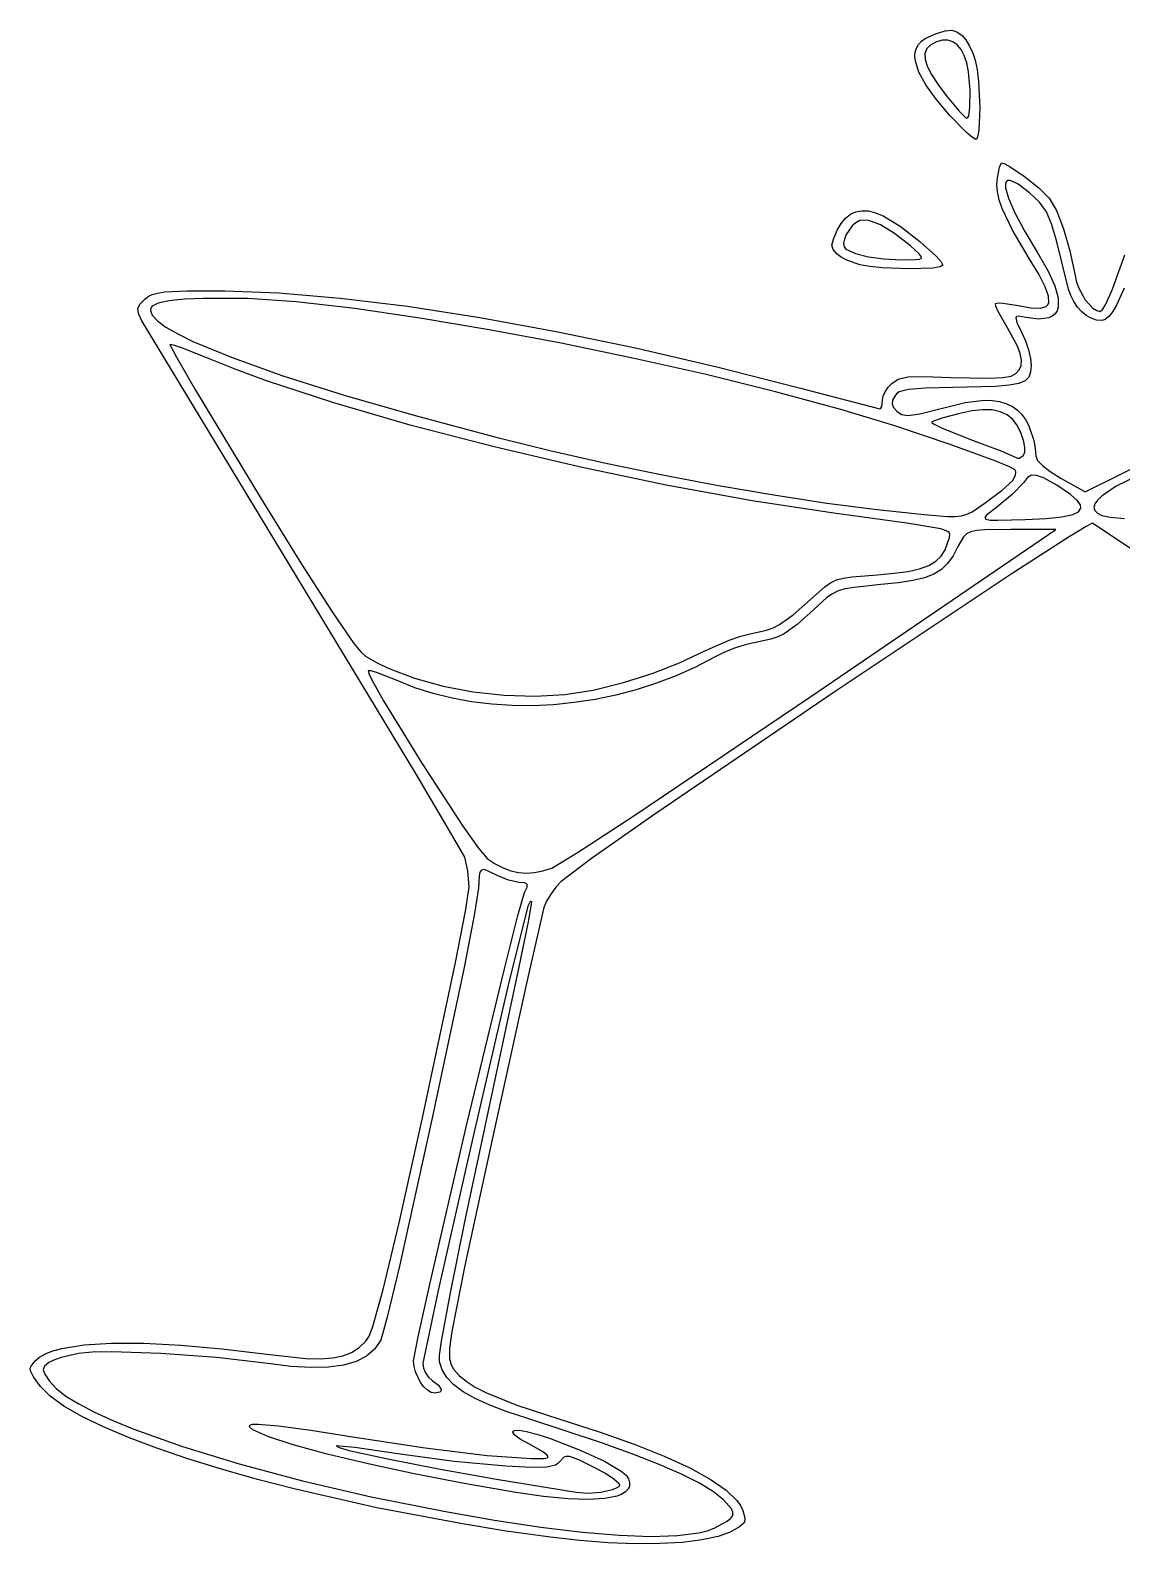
# Model space of a CAD drawing. Extents: x 9 to 1857, y 16 to 982.
# Drawn here: x 710 to 910, y 408.3 to 685.7 of the extents above; entities that cross this region are included whole.
import ezdxf

# ---------------------------------------------------------------- set-up
doc = ezdxf.new("R2010")
doc.units = 0

msp = doc.modelspace()

# ---------------------------------------------------------------- linework, layer by layer
at = {"layer": 'Layer 1'}
for p, q in [((875.86775, 685.03885), (877.657838, 685.558016)), ((877.657838, 685.558016), (878.88165, 685.687415)), ((878.88165, 685.687415), (879.820589, 685.407456)), ((879.820589, 685.407456), (880.75606, 684.69855)), ((872.18836, 681.70105), (872.414185, 682.433849)), ((872.414185, 682.433849), (872.795309, 683.094161)), ((872.795309, 683.094161), (873.331478, 683.683401)), ((873.331478, 683.683401), (874.022443, 684.202985)), ((874.294559, 682.328953), (873.952514, 681.453502)), ((874.022443, 684.202985), (875.86775, 685.03885)), ((875.003184, 683.029686), (874.294559, 682.328953)), ((876.07468, 683.57601), (875.003184, 683.029686)), ((877.170905, 683.86275), (876.07468, 683.57601)), ((878.175882, 683.860131), (877.170905, 683.86275)), ((879.083426, 683.573935), (878.175882, 683.860131)), ((879.887351, 683.009944), (879.083426, 683.573935)), ((880.581471, 682.173938), (879.887351, 683.009944)), ((880.75606, 684.69855), (881.433727, 683.904305)), ((881.433727, 683.904305), (882.116517, 682.793659)), ((882.116517, 682.793659), (882.72492, 681.513825)), ((872.118085, 680.894346), (872.18836, 681.70105)), ((872.203611, 680.012321), (872.118085, 680.894346)), ((872.843075, 678.016646), (872.203611, 680.012321)), ((873.952514, 681.453502), (873.980763, 680.383021)), ((873.980763, 680.383021), (874.383014, 679.097201)), ((881.1596, 681.0717), (880.581471, 682.173938)), ((881.615551, 679.70901), (881.1596, 681.0717)), ((881.94314, 678.09165), (881.615551, 679.70901)), ((882.72492, 681.513825), (883.17942, 680.21202)), ((883.17942, 680.21202), (883.531293, 678.487318)), ((874.108763, 675.702696), (872.843075, 678.016646)), ((874.383014, 679.097201), (875.16298, 677.575731)), ((875.16298, 677.575731), (876.324372, 675.798301)), ((882.235688, 674.722404), (881.94314, 678.09165)), ((881.94314, 678.09165), (881.94314, 678.09165)), ((883.531293, 678.487318), (883.788294, 676.322822)), ((876.002691, 673.05914), (874.108763, 675.702696)), ((876.324372, 675.798301), (877.8709, 673.7446)), ((882.19333, 671.59462), (882.235688, 674.722404)), ((883.788294, 676.322822), (884.01266, 671.500175)), ((878.52687, 670.07465), (876.002691, 673.05914)), ((877.8709, 673.7446), (880.211827, 670.838977)), ((881.967814, 669.965548), (882.19333, 671.59462)), ((884.01266, 671.500175), (883.842481, 667.395525)), ((878.52679, 670.0746), (878.52687, 670.07465)), ((881.556576, 666.957016), (878.52679, 670.0746)), ((880.211827, 670.838977), (881.442389, 669.64648)), ((881.442389, 669.64648), (881.767917, 669.629666)), ((881.767917, 669.629666), (881.967814, 669.965548)), ((882.65476, 666.008635), (881.556576, 666.957016)), ((883.26772, 665.66032), (882.65476, 666.008635)), ((883.449889, 665.781672), (883.26772, 665.66032)), ((883.606301, 666.128526), (883.449889, 665.781672)), ((883.842481, 667.395525), (883.606301, 666.128526)), ((887.23504, 658.66871), (887.620335, 660.601744)), ((887.620335, 660.601744), (887.98256, 661.40575)), ((887.98256, 661.40575), (888.612406, 661.208567)), ((888.612406, 661.208567), (889.597097, 660.672015)), ((889.597097, 660.672015), (892.185049, 658.910777)), ((887.143569, 657.405781), (887.23504, 658.66871)), ((887.247549, 656.074265), (887.143569, 657.405781)), ((888.845377, 657.914937), (888.707751, 657.470482)), ((888.707751, 657.470482), (888.733275, 656.817089)), ((889.14689, 658.145224), (888.845377, 657.914937)), ((889.613031, 658.156112), (889.14689, 658.145224)), ((891.042151, 657.498768), (889.613031, 658.156112)), ((893.13865, 655.90106), (891.042151, 657.498768)), ((892.185049, 658.910777), (894.854486, 656.781992)), ((887.566381, 654.624959), (887.247549, 656.074265)), ((888.119464, 653.008658), (887.566381, 654.624959)), ((888.733275, 656.817089), (889.270812, 654.904411)), ((889.270812, 654.904411), (890.452074, 652.218751)), ((894.965413, 654.165484), (893.13865, 655.90106)), ((894.854486, 656.781992), (896.71348, 654.94561)), ((896.71348, 654.94561), (898.070287, 652.63318)), ((859.39463, 651.239975), (860.293748, 651.958994)), ((860.293748, 651.958994), (861.293356, 652.420101)), ((861.293356, 652.420101), (862.394123, 652.623507)), ((862.394123, 652.623507), (863.596717, 652.569422)), ((863.596717, 652.569422), (864.901806, 652.25806)), ((864.901806, 652.25806), (866.31006, 651.68963)), ((890.005984, 649.078251), (888.119464, 653.008658)), ((890.452074, 652.218751), (892.271148, 648.801952)), ((896.230327, 652.418208), (894.965413, 654.165484)), ((897.174433, 650.229778), (896.230327, 652.418208)), ((898.070287, 652.63318), (899.37277, 649.315966)), ((857.16569, 647.380835), (857.89519, 649.02735)), ((857.89519, 649.02735), (858.595334, 650.26283)), ((858.595334, 650.26283), (859.39463, 651.239975)), ((860.610558, 649.834117), (859.533512, 648.259349)), ((861.284527, 650.428042), (860.610558, 649.834117)), ((862.00129, 650.79588), (861.284527, 650.428042)), ((862.76061, 650.908929), (862.00129, 650.79588)), ((863.655042, 650.814624), (862.76061, 650.908929)), ((865.807555, 650.024684), (863.655042, 650.814624)), ((868.375456, 648.467514), (865.807555, 650.024684)), ((866.31006, 651.68963), (869.400575, 649.774585)), ((869.400575, 649.774585), (873.00124, 647.001214)), ((893.06231, 643.88941), (890.005984, 649.078251)), ((898.03877, 647.17074), (897.174433, 650.229778)), ((899.37277, 649.315966), (900.532858, 645.257725)), ((856.91413, 646.310994), (857.16569, 647.380835)), ((857.1357, 645.519146), (856.91413, 646.310994)), ((859.201688, 647.424175), (859.055165, 646.654256)), ((859.055165, 646.654256), (859.12957, 646.022426)), ((859.533512, 648.259349), (859.201688, 647.424175)), ((871.27537, 646.18457), (868.375456, 648.467514)), ((873.00124, 647.001214), (875.986815, 644.30413)), ((892.271148, 648.801952), (894.72212, 644.69586)), ((900.29077, 638.24737), (898.03877, 647.17074)), ((857.82559, 644.70661), (857.1357, 645.519146)), ((858.574624, 644.129918), (857.82559, 644.70661)), ((859.617629, 643.55616), (858.574624, 644.129918)), ((859.12957, 646.022426), (859.46053, 645.60152)), ((859.46053, 645.60152), (861.235241, 644.793704)), ((862.0333, 642.68303), (859.617629, 643.55616)), ((861.235241, 644.793704), (863.577646, 644.18533)), ((863.577646, 644.18533), (866.389719, 643.795386)), ((866.389719, 643.795386), (869.57343, 643.64286)), ((869.57343, 643.64286), (872.23272, 643.660862)), ((871.27538, 646.18457), (871.27537, 646.18457)), ((872.924137, 644.693431), (871.27538, 646.18457)), ((872.23272, 643.660862), (872.954052, 643.749755)), ((873.279816, 644.236254), (872.924137, 644.693431)), ((872.954052, 643.749755), (873.296436, 643.931624)), ((873.296436, 643.931624), (873.279816, 644.236254)), ((875.986815, 644.30413), (876.897306, 643.276264)), ((894.797683, 640.984053), (893.06231, 643.88941)), ((894.72212, 644.69586), (896.54529, 641.525908)), ((900.532858, 645.257725), (901.46248, 640.72221)), ((908.31405, 638.21676), (910.59355, 644.54692)), ((863.848945, 642.367027), (862.03316, 642.68305)), ((862.03316, 642.68305), (862.0333, 642.68303)), ((866.116455, 642.13714), (863.848945, 642.367027)), ((871.151248, 641.939436), (866.116455, 642.13714)), ((875.426721, 642.097264), (871.151248, 641.939436)), ((876.745083, 642.311792), (875.426721, 642.097264)), ((877.23206, 642.61795), (876.745083, 642.311792)), ((876.897306, 643.276264), (877.23206, 642.61795)), ((895.986635, 638.695627), (894.797683, 640.984053)), ((896.54529, 641.525908), (897.765491, 638.837988)), ((901.46248, 640.72221), (901.741647, 639.554373)), ((734.604681, 637.727081), (738.735782, 637.921848)), ((738.735782, 637.921848), (745.63625, 637.93489)), ((745.63625, 637.93489), (755.554252, 637.577052)), ((896.617862, 636.9765), (895.986635, 638.695627)), ((897.765491, 638.837988), (898.383446, 636.635839)), ((900.690318, 637.051079), (900.29077, 638.24737)), ((901.741647, 639.554373), (902.170023, 638.396547)), ((902.170023, 638.396547), (903.347324, 636.290558)), ((907.06853, 635.36202), (908.31405, 638.21676)), ((910.454473, 638.40029), (909.084461, 635.331076)), ((729.693611, 634.698801), (730.066155, 635.482715)), ((730.066155, 635.482715), (730.98855, 636.4115)), ((730.98855, 636.4115), (731.59792, 636.885907)), ((731.59792, 636.885907), (732.32744, 637.255372)), ((732.32744, 637.255372), (733.291547, 637.531796)), ((733.43957, 635.65879), (732.34709, 635.12487)), ((733.291547, 637.531796), (734.604681, 637.727081)), ((735.460828, 636.078448), (733.43957, 635.65879)), ((738.260772, 636.379213), (735.460828, 636.078448)), ((741.689315, 636.556455), (738.260772, 636.379213)), ((749.83184, 636.521844), (741.689315, 636.556455)), ((758.68769, 635.93757), (749.83184, 636.521844)), ((755.554252, 637.577052), (766.770031, 636.623343)), ((769.45249, 634.681738), (758.68769, 635.93757)), ((766.770031, 636.623343), (779.09702, 635.105289)), ((886.91443, 635.6311), (887.364308, 635.727809)), ((886.960517, 635.149248), (886.91443, 635.6311)), ((887.388319, 634.139593), (886.960517, 635.149248)), ((887.364308, 635.727809), (888.286903, 635.688809)), ((888.286903, 635.688809), (891.01239, 635.25328)), ((891.01239, 635.25328), (893.339385, 634.840371)), ((896.161912, 635.055621), (896.494233, 635.361053)), ((896.494233, 635.361053), (896.680056, 635.779041)), ((896.680056, 635.779041), (896.617862, 636.9765)), ((898.383446, 636.635839), (898.399881, 634.923201)), ((901.233976, 635.951845), (900.690318, 637.051079)), ((901.901433, 634.968917), (901.233976, 635.951845)), ((903.347324, 636.290558), (904.740225, 634.763504)), ((906.511193, 634.493598), (907.06853, 635.36202)), ((909.084461, 635.331076), (908.370449, 634.143456)), ((729.832982, 633.783257), (729.693611, 634.698801)), ((730.44633, 632.45958), (729.832982, 633.783257)), ((760.21543, 583.21818), (730.44633, 632.45958)), ((732.088959, 634.757663), (731.998962, 634.356351)), ((731.998962, 634.356351), (732.313401, 633.455214)), ((732.34709, 635.12487), (732.088959, 634.757663)), ((732.313401, 633.455214), (733.270458, 632.42907)), ((733.270458, 632.42907), (734.850182, 631.285532)), ((781.352792, 632.952261), (769.45249, 634.681738)), ((779.09702, 635.105289), (792.34865, 633.054414)), ((794.06557, 630.812995), (781.352792, 632.952261)), ((792.34865, 633.054414), (806.338355, 630.502242)), ((889.10195, 631.12791), (887.388319, 634.139593)), ((890.750004, 633.23133), (890.585871, 633.05283)), ((890.585871, 633.05283), (890.817918, 632.138265)), ((891.112226, 633.267405), (890.750004, 633.23133)), ((892.4649, 633.04256), (891.112226, 633.267405)), ((894.847305, 632.759754), (892.4649, 633.04256)), ((893.339385, 634.840371), (895.052124, 634.758608)), ((896.631086, 632.981419), (894.847305, 632.759754)), ((895.052124, 634.758608), (896.161912, 635.055621)), ((897.298267, 633.280259), (896.631086, 632.981419)), ((897.81552, 633.703815), (897.298267, 633.280259)), ((898.182755, 634.251618), (897.81552, 633.703815)), ((898.399881, 634.923201), (898.182755, 634.251618)), ((902.672376, 634.121541), (901.901433, 634.968917)), ((903.526495, 633.428966), (902.672376, 634.121541)), ((904.443478, 632.910439), (903.526495, 633.428966)), ((905.403014, 632.585208), (904.443478, 632.910439)), ((904.740225, 634.763504), (905.438102, 634.329348)), ((906.38479, 632.47252), (905.403014, 632.585208)), ((905.438102, 634.329348), (906.09457, 634.17465)), ((906.09457, 634.17465), (906.511193, 634.493598)), ((906.997913, 632.672179), (906.38479, 632.47252)), ((907.667366, 633.243157), (906.997913, 632.672179)), ((908.370449, 634.143456), (907.667366, 633.243157)), ((734.850182, 631.285532), (737.032624, 630.03221)), ((737.032624, 630.03221), (739.797836, 628.676717)), ((807.267803, 628.327796), (794.06557, 630.812995)), ((806.338355, 630.502242), (820.879569, 627.480297)), ((890.912408, 627.801675), (889.10195, 631.12791)), ((890.817918, 632.138265), (891.74045, 630.26314)), ((891.74045, 630.26314), (892.385069, 628.779225)), ((736.241387, 627.978062), (735.55983, 628.09052)), ((735.55983, 628.09052), (736.767203, 625.785098)), ((737.861068, 627.435834), (736.241387, 627.978062)), ((742.94545, 625.41344), (737.861068, 627.435834)), ((739.797836, 628.676717), (746.996769, 625.689661)), ((820.636464, 625.560519), (807.267803, 628.327796)), ((820.879569, 627.480297), (835.785723, 624.020105)), ((891.403736, 626.431448), (890.912408, 627.801675)), ((892.385069, 628.779225), (892.912957, 627.146059)), ((892.912957, 627.146059), (893.26964, 625.561783)), ((736.767203, 625.785098), (740.290625, 619.744)), ((747.810649, 623.455514), (742.94545, 625.41344)), ((746.996769, 625.689661), (756.287386, 622.385256)), ((833.848532, 622.575018), (820.636464, 625.560519)), ((891.226129, 623.436558), (891.560262, 624.253538)), ((891.619576, 625.250285), (891.403736, 626.431448)), ((891.560262, 624.253538), (891.619576, 625.250285)), ((893.26964, 625.561783), (893.40064, 624.22454)), ((893.40064, 624.22454), (893.324543, 623.044521)), ((753.254081, 621.455575), (747.810649, 623.455514)), ((765.640339, 617.387779), (753.254081, 621.455575)), ((756.287386, 622.385256), (767.510091, 618.824395)), ((846.580982, 619.43515), (833.848532, 622.575018)), ((835.785723, 624.020105), (850.87025, 620.15319)), ((867.86104, 620.97543), (869.05157, 621.765397)), ((869.05157, 621.765397), (870.823851, 622.164492)), ((870.823851, 622.164492), (873.814952, 622.235602)), ((873.814952, 622.235602), (878.66194, 622.04161)), ((878.66194, 622.04161), (885.672053, 621.93259)), ((885.672053, 621.93259), (888.253485, 622.070103)), ((888.253485, 622.070103), (889.73474, 622.32331)), ((889.73474, 622.32331), (890.61751, 622.794698)), ((890.61751, 622.794698), (891.226129, 623.436558)), ((892.339108, 621.444114), (891.17866, 620.953345)), ((893.012551, 622.129443), (892.339108, 621.444114)), ((893.324543, 623.044521), (893.012551, 622.129443)), ((740.290625, 619.744), (752.11303, 600.12522)), ((767.510091, 618.824395), (780.505291, 615.067969)), ((858.51079, 616.20477), (846.580982, 619.43515)), ((850.87025, 620.15319), (865.68315, 616.30425)), ((866.16922, 617.8743), (866.302714, 618.60474)), ((866.302714, 618.60474), (866.666189, 619.432912)), ((866.666189, 619.432912), (867.204134, 620.257061)), ((867.204134, 620.257061), (867.86104, 620.97543)), ((868.40724, 618.66016), (868.024709, 617.892015)), ((868.754832, 619.082507), (868.40724, 618.66016)), ((869.250765, 619.420405), (868.754832, 619.082507)), ((870.960095, 619.882689), (869.250765, 619.420405)), ((874.080123, 620.126683), (870.960095, 619.882689)), ((879.15574, 620.23206), (874.080123, 620.126683)), ((886.894534, 620.414725), (879.15574, 620.23206)), ((889.405654, 620.621945), (886.894534, 620.414725)), ((891.17866, 620.953345), (889.405654, 620.621945)), ((779.633625, 613.326297), (765.640339, 617.387779)), ((868.459549, 613.166749), (858.51079, 616.20477)), ((865.68315, 616.30425), (865.871878, 616.428139)), ((865.871878, 616.428139), (866.026434, 616.765459)), ((866.026434, 616.765459), (866.16922, 617.8743)), ((868.024709, 617.892015), (867.951509, 617.224366)), ((867.951509, 617.224366), (868.197589, 616.581791)), ((868.197589, 616.581791), (868.7729, 615.88887)), ((868.7729, 615.88887), (869.658269, 615.246195)), ((872.986746, 615.415781), (876.41722, 616.27835)), ((876.41722, 616.27835), (881.317092, 617.444352)), ((882.575388, 615.950532), (880.3538, 615.48554)), ((881.317092, 617.444352), (884.866584, 617.896476)), ((884.536592, 616.158965), (882.575388, 615.950532)), ((886.250889, 616.106386), (884.536592, 616.158965)), ((884.866584, 617.896476), (886.29782, 617.86023)), ((887.731754, 615.78834), (886.250889, 616.106386)), ((886.29782, 617.86023), (887.586919, 617.651988)), ((887.586919, 617.651988), (888.799035, 617.273908)), ((888.992662, 615.200375), (887.731754, 615.78834)), ((888.799035, 617.273908), (889.99932, 616.72815)), ((889.99932, 616.72815), (890.859276, 616.145229)), ((890.859276, 616.145229), (891.657394, 615.33526)), ((794.763338, 609.387376), (779.633625, 613.326297)), ((780.505291, 615.067969), (795.11339, 611.17687)), ((878.767346, 609.723869), (868.459549, 613.166749)), ((869.658269, 615.246195), (870.898324, 615.080114)), ((870.898324, 615.080114), (872.986746, 615.415781)), ((877.025205, 614.576541), (875.19841, 613.9422)), ((875.19841, 613.9422), (875.207068, 613.796659)), ((875.207068, 613.796659), (875.525968, 613.549903)), ((875.525968, 613.549903), (876.977675, 612.80609)), ((880.3538, 615.48554), (877.025205, 614.576541)), ((890.047088, 614.338037), (888.992662, 615.200375)), ((890.908509, 613.196873), (890.047088, 614.338037)), ((891.5904, 611.77243), (890.908509, 613.196873)), ((891.657394, 615.33526), (892.37759, 614.332674)), ((892.37759, 614.332674), (893.00378, 613.171903)), ((893.00378, 613.171903), (893.909803, 610.513526)), ((795.11339, 611.17687), (805.175832, 608.702576)), ((876.977675, 612.80609), (882.31896, 610.69069)), ((882.31896, 610.69069), (888.024128, 608.562736)), ((891.59043, 611.77243), (891.5904, 611.77243)), ((892.059779, 610.343442), (891.59043, 611.77243)), ((892.283556, 609.179584), (892.059779, 610.343442)), ((893.909803, 610.513526), (894.157468, 609.084784)), ((810.558877, 605.687264), (794.763338, 609.387376)), ((805.175832, 608.702576), (815.462909, 606.374232)), ((886.950066, 606.73959), (878.767346, 609.723869)), ((888.024128, 608.562736), (890.67828, 607.39644)), ((891.260826, 607.298909), (891.98528, 607.7405)), ((891.98528, 607.7405), (892.259483, 608.304166)), ((892.259483, 608.304166), (892.283556, 609.179584)), ((894.157468, 609.084784), (894.24679, 607.63558)), ((894.24679, 607.63558), (894.577672, 606.870766)), ((826.549642, 602.342206), (810.558877, 605.687264)), ((815.462909, 606.374232), (825.830432, 604.217933)), ((889.468235, 605.689256), (886.950066, 606.73959)), ((890.52359, 605.07737), (889.468235, 605.689256)), ((890.625984, 604.684888), (890.52359, 605.07737)), ((890.556871, 604.17917), (890.625984, 604.684888)), ((890.67828, 607.39644), (890.930372, 607.274636)), ((890.930372, 607.274636), (891.260826, 607.298909)), ((894.577672, 606.870766), (895.500336, 605.898928)), ((895.500336, 605.898928), (896.914313, 604.808548)), ((896.914313, 604.808548), (898.71913, 603.68811)), ((909.7165, 604.2983), (915.119775, 606.946828)), ((825.830432, 604.217933), (836.134215, 602.259775)), ((842.265033, 599.468449), (826.549642, 602.342206)), ((836.134215, 602.259775), (846.23007, 600.525854)), ((888.097063, 601.402148), (889.97594, 603.089)), ((889.97594, 603.089), (889.976, 603.089)), ((889.976, 603.089), (890.556871, 604.17917)), ((891.98707, 602.75096), (890.01893, 600.665168)), ((892.762368, 603.717289), (891.98707, 602.75096)), ((893.488359, 604.151549), (892.762368, 603.717289)), ((894.39305, 604.108431), (893.488359, 604.151549)), ((895.70445, 603.64263), (894.39305, 604.108431)), ((898.14441, 602.340768), (895.70445, 603.64263)), ((900.64428, 600.60515), (898.14441, 602.340768)), ((898.71913, 603.68811), (903.33414, 601.08118)), ((903.33414, 601.08118), (909.71643, 604.2983)), ((909.0083, 602.11061), (906.40646, 600.363925)), ((912.640441, 603.935307), (909.0083, 602.11061)), ((909.71643, 604.2983), (909.7165, 604.2983)), ((752.11303, 600.12522), (759.717053, 587.817322)), ((857.23445, 597.18224), (842.265033, 599.468449)), ((846.23007, 600.525854), (855.973809, 599.042266)), ((885.00959, 599.06938), (888.097063, 601.402148)), ((890.01893, 600.665168), (887.14074, 598.29694)), ((901.87955, 599.530191), (900.64428, 600.60515)), ((902.48883, 598.73621), (901.87955, 599.530191)), ((905.591536, 599.590451), (905.101119, 598.884596)), ((906.40646, 600.363925), (905.591536, 599.590451)), ((855.973809, 599.042266), (865.221245, 597.835106)), ((870.64213, 595.365259), (857.23445, 597.18224)), ((865.221245, 597.835106), (873.82819, 596.93047)), ((873.82819, 596.93047), (878.071608, 596.596122)), ((878.071608, 596.596122), (879.50372, 596.583554)), ((879.50372, 596.583554), (880.65081, 596.707476)), ((880.65081, 596.707476), (881.64391, 596.992955)), ((881.64391, 596.992955), (882.614052, 597.465055)), ((882.614052, 597.465055), (885.00959, 599.06938)), ((885.237772, 596.816038), (884.933204, 596.370107)), ((884.933204, 596.370107), (885.140467, 596.084898)), ((887.14074, 598.29694), (885.237772, 596.816038)), ((896.146948, 596.214082), (899.070184, 596.51715)), ((899.070184, 596.51715), (901.052933, 596.924221)), ((901.052933, 596.924221), (902.0823, 597.43343)), ((902.0823, 597.43343), (902.53534, 598.083769)), ((902.0823, 597.43343), (902.0823, 597.43343)), ((902.53534, 598.083769), (902.48883, 598.73621)), ((905.101119, 598.884596), (904.935588, 598.24714)), ((904.935588, 598.24714), (905.095324, 597.678862)), ((905.095324, 597.678862), (905.580707, 597.180542)), ((905.580707, 597.180542), (906.39212, 596.75296)), ((906.39212, 596.75296), (907.873686, 596.464808)), ((907.873686, 596.464808), (910.505755, 596.233652)), ((853.0463, 563.6059), (897.9119, 594.179)), ((876.888777, 594.308837), (870.64213, 595.365259)), ((878.129158, 593.862333), (876.888777, 594.308837)), ((878.419039, 593.623893), (878.129158, 593.862333)), ((878.542212, 593.361762), (878.419039, 593.623893)), ((882.33878, 593.789449), (881.567547, 593.418158)), ((883.424548, 594.014658), (882.33878, 593.789449)), ((884.938544, 594.130306), (883.424548, 594.014658)), ((889.706, 594.179), (884.938544, 594.130306)), ((885.140467, 596.084898), (885.919976, 595.933689)), ((885.919976, 595.933689), (887.332145, 595.889763)), ((887.332145, 595.889763), (892.29612, 596.01688)), ((897.9119, 594.179), (889.706, 594.179)), ((892.29612, 596.01688), (896.146948, 596.214082)), ((903.480312, 594.753808), (900.413789, 592.885492)), ((904.68793, 595.33903), (903.480312, 594.753808)), ((921.618761, 583.984204), (904.68793, 595.33903)), ((877.670912, 590.488433), (878.17025, 591.87282)), ((878.17025, 591.87282), (878.448917, 592.725726)), ((878.448917, 592.725726), (878.542212, 593.361762)), ((880.00412, 591.06259), (879.097678, 589.369154)), ((880.997156, 592.864265), (880.00412, 591.06259)), ((881.567547, 593.418158), (880.997156, 592.864265)), ((900.413789, 592.885492), (889.739468, 585.99731)), ((874.63797, 587.602409), (875.951082, 588.374651)), ((875.951082, 588.374651), (876.946626, 589.329518)), ((876.946626, 589.329518), (877.670912, 590.488433)), ((878.11392, 587.993541), (876.968873, 586.894298)), ((879.097678, 589.369154), (878.11392, 587.993541)), ((759.717053, 587.817322), (765.430543, 578.914883)), ((889.739468, 585.99731), (857.473811, 564.498868)), ((857.733223, 584.956738), (858.997189, 585.307626)), ((858.997189, 585.307626), (860.580907, 585.548367)), ((860.580907, 585.548367), (865.28365, 585.91121)), ((865.28365, 585.91121), (868.33013, 586.167191)), ((868.33013, 586.167191), (870.873804, 586.520102)), ((870.873804, 586.520102), (872.96098, 586.991367)), ((873.859029, 585.359113), (871.72629, 584.840266)), ((872.96098, 586.991367), (874.63797, 587.602409)), ((875.578566, 586.029972), (873.859029, 585.359113)), ((876.968873, 586.894298), (875.578566, 586.029972)), ((780.623216, 549.463071), (760.21543, 583.21818)), ((852.99465, 581.39267), (855.588501, 583.71271)), ((855.588501, 583.71271), (856.644997, 584.442749)), ((856.644997, 584.442749), (857.733223, 584.956738)), ((858.066895, 582.951992), (856.989059, 582.439728)), ((859.35084, 583.319565), (858.066895, 582.951992)), ((860.985493, 583.596312), (859.35084, 583.319565)), ((865.88532, 584.0928), (860.985493, 583.596312)), ((869.096377, 584.431979), (865.88532, 584.0928)), ((871.72629, 584.840266), (869.096377, 584.431979)), ((849.813314, 578.554274), (852.99465, 581.39267)), ((855.972734, 581.728902), (853.54622, 579.4961)), ((856.989059, 582.439728), (855.972734, 581.728902)), ((765.430543, 578.914883), (769.310075, 573.332487)), ((847.319645, 576.79438), (849.813314, 578.554274)), ((853.54622, 579.4961), (850.558832, 576.763027)), ((838.081925, 573.945155), (840.210881, 574.677039)), ((840.210881, 574.677039), (841.91695, 575.10294)), ((841.91695, 575.10294), (844.894054, 575.761198)), ((844.894054, 575.761198), (846.137064, 576.208937)), ((846.974289, 574.502656), (845.720856, 574.074233)), ((846.137064, 576.208937), (847.319645, 576.79438)), ((848.148819, 575.066025), (846.974289, 574.502656)), ((850.558832, 576.763027), (848.148819, 575.066025)), ((769.310075, 573.332487), (770.579789, 571.759614)), ((770.579789, 571.759614), (771.41223, 570.98472)), ((828.947242, 569.739343), (833.6415, 571.9741)), ((833.6415, 571.9741), (838.081925, 573.945155)), ((837.079384, 571.634076), (835.29062, 570.74631)), ((839.068775, 572.441037), (837.079384, 571.634076)), ((841.016338, 573.078255), (839.068775, 572.441037)), ((842.67962, 573.45679), (841.016338, 573.078255)), ((845.720856, 574.074233), (842.67962, 573.45679)), ((771.41223, 570.98472), (773.419007, 569.847673)), ((773.419007, 569.847673), (775.596393, 568.797058)), ((775.596393, 568.797058), (780.385471, 566.966654)), ((823.952978, 567.790593), (828.947242, 569.739343)), ((831.880894, 568.972333), (828.359049, 567.393466)), ((835.29062, 570.74631), (831.880894, 568.972333)), ((772.462009, 568.274753), (771.93137, 568.30265)), ((771.93137, 568.30265), (772.028575, 567.809769)), ((772.028575, 567.809769), (772.562243, 566.672012)), ((773.633851, 567.925842), (772.462009, 568.274753)), ((772.562243, 566.672012), (774.709225, 562.825118)), ((777.20852, 566.50139), (773.633851, 567.925842)), ((780.438562, 565.212681), (777.20852, 566.50139)), ((780.385471, 566.966654), (785.624422, 565.516567)), ((813.141, 564.778), (818.67785, 566.134571)), ((818.67785, 566.134571), (823.952978, 567.790593)), ((824.742811, 566.011004), (821.049911, 564.826243)), ((828.359049, 567.393466), (824.742811, 566.011004)), ((783.804682, 564.137221), (780.438562, 565.212681)), ((787.289151, 563.273713), (783.804682, 564.137221)), ((785.624422, 565.516567), (791.158205, 564.469859)), ((790.874242, 562.620862), (787.289151, 563.273713)), ((791.158205, 564.469859), (796.831779, 563.849588)), ((796.831779, 563.849588), (802.490102, 563.678817)), ((802.490102, 563.678817), (807.978133, 563.980604)), ((807.978133, 563.980604), (813.14083, 564.77801)), ((813.505034, 563.055006), (809.688514, 562.471121)), ((813.14083, 564.77801), (813.141, 564.778)), ((817.298075, 563.840478), (813.505034, 563.055006)), ((821.049911, 564.826243), (817.298075, 563.840478)), ((820.590714, 541.745571), (853.0463, 563.6059)), ((857.473811, 564.498868), (824.458014, 542.007407)), ((774.709225, 562.825118), (781.713603, 551.388541)), ((794.542225, 562.177374), (790.874242, 562.620862)), ((798.275372, 561.941951), (794.542225, 562.177374)), ((802.055955, 561.913298), (798.275372, 561.941951)), ((805.866245, 562.09012), (802.055955, 561.913298)), ((809.688514, 562.471121), (805.866245, 562.09012)), ((787.022083, 538.693005), (780.623216, 549.463071)), ((781.713603, 551.388541), (789.268663, 539.804869)), ((810.118959, 534.886868), (820.590714, 541.745571)), ((824.458014, 542.007407), (812.846017, 533.877951)), ((789.59873, 534.14168), (787.022083, 538.693005)), ((789.268663, 539.804869), (792.104001, 535.774106)), ((792.104001, 535.774106), (793.69857, 533.88605)), ((790.187956, 531.621326), (789.59873, 534.14168)), ((793.69857, 533.88605), (795.193105, 532.926981)), ((795.193105, 532.926981), (796.636633, 532.185957)), ((805.562, 532.12), (810.118959, 534.886868)), ((812.846017, 533.877951), (807.25913, 529.68663)), ((790.43303, 528.64324), (790.187956, 531.621326)), ((792.224559, 530.729354), (792.1344, 528.44144)), ((792.383058, 531.394792), (792.224559, 530.729354)), ((792.658138, 531.769379), (792.383058, 531.394792)), ((793.080521, 531.874233), (792.658138, 531.769379)), ((793.680935, 531.730475), (793.080521, 531.874233)), ((795.53875, 530.7816), (793.680935, 531.730475)), ((797.612481, 529.913854), (795.53875, 530.7816)), ((796.636633, 532.185957), (798.053, 531.65943)), ((799.6108, 529.53531), (797.612481, 529.913854)), ((798.053, 531.65943), (799.46605, 531.343849)), ((799.46605, 531.343849), (800.899627, 531.235665)), ((800.899627, 531.235665), (802.377577, 531.331328)), ((802.377577, 531.331328), (803.923743, 531.62729)), ((803.923743, 531.62729), (805.56197, 532.12)), ((805.56197, 532.12), (805.562, 532.12)), ((789.756821, 524.284874), (790.43303, 528.64324)), ((792.1344, 528.44144), (791.42426, 523.855028)), ((799.352534, 523.453144), (800.57831, 527.67939)), ((800.610484, 529.461503), (799.6108, 529.53531)), ((800.57831, 527.67939), (801.034585, 528.647978)), ((801.065194, 529.20387), (800.610484, 529.461503)), ((801.034585, 528.647978), (801.065194, 529.20387)), ((805.37727, 527.38702), (804.615692, 526.087299)), ((806.292845, 528.639183), (805.37727, 527.38702)), ((807.25913, 529.68663), (806.292845, 528.639183)), ((787.915656, 514.860465), (789.756821, 524.284874)), ((801.14095, 525.15932), (797.592371, 510.685925)), ((804.1114, 524.89718), (800.983511, 511.333218)), ((801.527813, 525.888502), (801.14095, 525.15932)), ((801.34354, 522.613602), (801.90362, 525.9769)), ((801.729609, 526.026214), (801.527813, 525.888502)), ((801.90362, 525.9769), (801.729609, 526.026214)), ((804.615692, 526.087299), (804.1114, 524.89718)), ((791.42426, 523.855028), (789.539795, 514.218159)), ((796.883362, 513.711145), (799.352534, 523.453144)), ((799.546596, 513.728138), (801.34354, 522.613602)), ((781.86324, 486.36284), (787.915656, 514.860465)), ((789.539795, 514.218159), (783.721404, 486.598654)), ((789.948573, 484.994411), (796.883362, 513.711145)), ((793.36305, 484.7957), (799.546596, 513.728138)), ((797.592371, 510.685925), (791.046933, 482.501766)), ((800.983511, 511.333218), (794.6249, 482.40858)), ((777.578938, 467.15854), (781.86324, 486.36284)), ((783.721404, 486.598654), (777.626261, 459.194142)), ((783.241427, 456.158242), (789.948573, 484.994411)), ((789.688978, 467.644998), (793.36305, 484.7957)), ((791.046933, 482.501766), (784.744078, 454.718034)), ((794.6249, 482.40858), (789.644629, 459.3273)), ((774.666274, 454.903039), (777.578938, 467.15854)), ((786.982944, 454.335479), (789.688978, 467.644998)), ((777.626261, 459.194142), (775.395855, 449.826014)), ((789.644629, 459.3273), (787.254992, 447.245718)), ((772.758743, 448.151089), (774.666274, 454.903039)), ((781.05681, 446.266948), (783.241427, 456.158242)), ((784.744078, 454.718034), (781.92325, 441.44592)), ((785.36386, 445.476645), (786.982944, 454.335479)), ((775.395855, 449.826014), (774.2014, 445.61584)), ((772.06737, 446.387305), (772.758743, 448.151089)), ((787.254992, 447.245718), (786.826478, 444.095737)), ((714.128074, 443.66765), (715.769784, 444.113845)), ((715.769784, 444.113845), (719.827876, 444.761859)), ((719.827876, 444.761859), (724.860999, 445.082394)), ((724.860999, 445.082394), (730.799714, 445.073477)), ((730.799714, 445.073477), (737.574584, 444.733138)), ((737.574584, 444.733138), (745.116172, 444.059403)), ((745.116172, 444.059403), (753.35504, 443.0503)), ((768.868424, 443.405908), (770.242056, 444.298061)), ((770.242056, 444.298061), (771.48984, 445.45744)), ((771.48984, 445.45744), (772.06737, 446.387305)), ((773.094452, 444.000123), (771.607971, 442.702591)), ((774.2014, 445.61584), (773.094452, 444.000123)), ((780.22941, 441.83169), (781.05681, 446.266948)), ((784.999085, 442.906705), (785.36386, 445.476645)), ((786.826478, 444.095737), (786.7994, 442.214791)), ((710.122377, 440.894899), (710.85644, 441.84327)), ((710.85644, 441.84327), (711.662722, 442.532116)), ((711.662722, 442.532116), (712.75616, 443.140325)), ((713.40036, 441.52049), (712.579529, 440.845798)), ((712.75616, 443.140325), (714.128074, 443.66765)), ((714.299495, 441.999712), (713.40036, 441.52049)), ((715.61962, 442.479701), (714.299495, 441.999712)), ((718.8125, 443.21905), (715.61962, 442.479701)), ((721.340998, 443.431358), (718.8125, 443.21905)), ((724.861489, 443.490911), (721.340998, 443.431358)), ((733.929388, 443.20273), (724.861489, 443.490911)), ((744.118067, 442.456472), (733.929388, 443.20273)), ((753.5294, 441.3541), (744.118067, 442.456472)), ((753.35504, 443.0503), (760.462281, 442.290114)), ((757.739141, 440.834469), (753.5294, 441.3541)), ((760.462281, 442.290114), (763.165873, 442.223083)), ((763.165873, 442.223083), (765.41299, 442.379391)), ((767.411449, 441.044571), (764.658924, 440.675325)), ((765.41299, 442.379391), (767.286288, 442.770009)), ((767.286288, 442.770009), (768.868424, 443.405908)), ((769.720717, 441.718867), (767.411449, 441.044571)), ((771.607971, 442.702591), (769.720717, 441.718867)), ((780.323149, 440.832643), (780.22941, 441.83169)), ((781.92325, 441.44592), (782.05343, 440.5224)), ((784.95064, 441.678), (784.999085, 442.906705)), ((785.459527, 440.178072), (784.95064, 441.678)), ((786.7994, 442.214791), (787.091685, 441.109249)), ((787.091685, 441.109249), (787.62126, 440.28548)), ((709.976806, 440.477776), (710.122377, 440.894899)), ((709.99175, 440.037616), (709.976806, 440.477776)), ((710.541808, 438.904943), (709.99175, 440.037616)), ((711.8498, 437.1304), (710.541808, 438.904943)), ((712.579529, 440.845798), (712.316861, 440.239913)), ((712.316861, 440.239913), (712.620393, 439.423161)), ((712.620393, 439.423161), (713.49816, 438.11587)), ((761.441902, 440.606751), (757.739141, 440.834469)), ((764.658924, 440.675325), (761.441902, 440.606751)), ((780.590845, 439.81123), (780.323149, 440.832643)), ((781.523025, 437.893105), (780.590845, 439.81123)), ((782.05343, 440.5224), (782.412225, 439.622981)), ((782.412225, 439.622981), (782.952018, 438.836979)), ((782.952018, 438.836979), (783.62519, 438.25371)), ((783.62519, 438.25371), (784.785709, 437.360275)), ((786.337898, 438.776639), (785.459527, 440.178072)), ((787.61828, 437.452849), (786.337898, 438.776639)), ((787.62126, 440.28548), (788.5938, 439.174992)), ((788.5938, 439.174992), (789.876973, 438.105623)), ((713.59684, 435.364323), (711.8498, 437.1304)), ((713.49816, 438.11587), (714.711435, 436.794768)), ((714.711435, 436.794768), (716.510887, 435.403068)), ((782.124965, 437.092295), (781.523025, 437.893105)), ((782.775777, 436.46092), (782.124965, 437.092295)), ((783.444189, 436.046932), (782.775777, 436.46092)), ((784.09893, 435.89828), (783.444189, 436.046932)), ((785.040958, 436.091183), (784.09893, 435.89828)), ((784.785709, 437.360275), (785.263758, 436.608974)), ((785.241112, 436.315178), (785.040958, 436.091183)), ((785.263758, 436.608974), (785.241112, 436.315178)), ((789.333203, 436.185849), (787.61828, 437.452849)), ((791.515192, 434.954786), (789.333203, 436.185849)), ((789.876973, 438.105623), (791.523053, 437.052839)), ((791.523053, 437.052839), (793.584314, 435.992111)), ((793.584314, 435.992111), (799.161478, 433.748694)), ((716.134776, 433.531229), (713.59684, 435.364323)), ((719.411136, 431.64662), (716.134776, 433.531229)), ((716.510887, 435.403068), (718.865267, 433.951078)), ((718.865267, 433.951078), (721.743327, 432.449109)), ((794.196776, 433.738809), (791.515192, 434.954786)), ((797.410483, 432.517064), (794.196776, 433.738809)), ((799.161478, 433.748694), (807.02666, 431.17912)), ((723.373447, 429.726), (719.411136, 431.64662)), ((721.743327, 432.449109), (725.113817, 430.907467)), ((725.113817, 430.907467), (728.94549, 429.336462)), ((750.140566, 429.893832), (750.2336, 430.07818)), ((750.2336, 430.07818), (750.72132, 430.226174)), ((750.72132, 430.226174), (751.763119, 430.251329)), ((751.763119, 430.251329), (755.49529, 429.93471)), ((755.49529, 429.93471), (761.402791, 429.131498)), ((801.18884, 431.2687), (797.410483, 432.517064)), ((814.838086, 426.790376), (801.18884, 431.2687)), ((807.02666, 431.17912), (814.257856, 428.863422)), ((727.969234, 427.784873), (723.373447, 429.726)), ((733.146025, 425.838742), (727.969234, 427.784873)), ((728.94549, 429.336462), (737.867389, 426.147599)), ((750.200635, 429.684048), (750.140566, 429.893832)), ((750.760523, 429.193133), (750.200635, 429.684048)), ((753.502389, 427.960659), (750.760523, 429.193133)), ((758.146258, 426.460176), (753.502389, 427.960659)), ((761.402791, 429.131498), (769.4583, 427.84487)), ((769.4583, 427.84487), (782.36395, 425.888449)), ((798.436092, 428.779547), (798.501056, 428.957119)), ((798.773483, 428.252049), (798.436092, 428.779547)), ((798.501056, 428.957119), (798.714745, 429.075084)), ((798.714745, 429.075084), (799.567156, 429.125717)), ((799.769207, 427.505532), (798.773483, 428.252049)), ((799.567156, 429.125717), (800.951037, 428.918504)), ((801.46555, 426.55294), (799.769207, 427.505532)), ((800.951037, 428.918504), (802.824101, 428.440503)), ((802.824101, 428.440503), (805.14406, 427.67877)), ((805.14406, 427.67877), (810.77409, 425.49766)), ((814.257856, 428.863422), (820.642857, 426.599787)), ((738.851347, 423.903111), (733.146025, 425.838742)), ((737.867389, 426.147599), (748.259034, 422.964988)), ((764.379188, 424.7711), (758.146258, 426.460176)), ((771.888238, 422.972846), (764.379188, 424.7711)), ((769.492114, 425.964619), (766.03956, 426.25502)), ((766.03956, 426.25502), (766.581944, 425.953105)), ((766.581944, 425.953105), (768.431691, 425.435548)), ((768.431691, 425.435548), (775.229735, 423.923529)), ((777.33546, 424.80904), (769.492114, 425.964619)), ((787.682094, 423.407194), (777.33546, 424.80904)), ((782.36395, 425.888449), (793.7282, 424.522811)), ((793.7282, 424.522811), (801.8178, 423.923068)), ((803.89078, 425.158007), (801.46555, 426.55294)), ((804.628541, 424.610965), (803.89078, 425.158007)), ((804.8995, 424.26433), (804.628541, 424.610965)), ((810.77409, 425.49766), (815.234734, 423.441798)), ((820.44257, 424.759335), (814.838086, 426.790376)), ((825.258963, 422.856506), (820.44257, 424.759335)), ((820.642857, 426.599787), (826.171035, 424.393525)), ((826.171035, 424.393525), (830.83176, 422.249949)), ((745.032725, 421.993484), (738.851347, 423.903111)), ((751.637687, 420.125363), (745.032725, 421.993484)), ((748.259034, 422.964988), (759.870436, 419.8711)), ((780.360467, 421.144831), (771.888238, 422.972846)), ((775.229735, 423.923529), (784.786616, 422.059008)), ((784.786616, 422.059008), (795.45526, 420.18203)), ((797.15326, 422.52473), (787.682094, 423.407194)), ((801.843577, 422.303317), (797.15326, 422.52473)), ((801.8178, 423.923068), (804.092966, 423.965129)), ((804.669414, 422.350676), (801.843577, 422.303317)), ((804.092966, 423.965129), (804.693353, 424.081219)), ((806.216821, 422.723058), (804.669414, 422.350676)), ((804.693353, 424.081219), (804.8995, 424.26433)), ((806.694255, 423.048709), (806.216821, 422.723058)), ((807.07185, 423.47671), (806.694255, 423.048709)), ((807.794505, 424.210775), (807.07185, 423.47671)), ((808.226313, 424.346668), (807.794505, 424.210775)), ((808.783231, 424.313655), (808.226313, 424.346668)), ((810.506772, 423.696467), (808.783231, 424.313655)), ((813.43387, 422.27033), (810.506772, 423.696467)), ((815.429673, 421.178327), (813.43387, 422.27033)), ((815.234734, 423.441798), (818.276316, 421.639582)), ((818.276316, 421.639582), (819.186935, 420.873715)), ((829.306265, 421.073989), (825.258963, 422.856506)), ((830.83176, 422.249949), (834.614404, 420.174369)), ((758.613759, 418.314252), (751.637687, 420.125363)), ((759.870436, 419.8711), (772.451608, 416.948404)), ((789.482935, 419.36647), (780.360467, 421.144831)), ((798.9427, 417.71718), (789.482935, 419.36647)), ((795.45526, 420.18203), (810.00536, 417.75808)), ((816.952415, 420.1795), (815.429673, 421.178327)), ((817.852867, 419.384328), (816.952415, 420.1795)), ((817.451193, 418.561145), (817.9818, 418.90329)), ((818.0231, 419.097637), (817.852867, 419.384328)), ((817.9818, 418.90329), (818.0231, 419.097637)), ((817.9818, 418.90329), (817.9818, 418.90329)), ((819.186935, 420.873715), (819.64916, 420.21941)), ((819.784677, 418.887349), (819.535901, 418.327543)), ((819.64916, 420.21941), (819.823697, 419.518124)), ((819.823697, 419.518124), (819.784677, 418.887349)), ((832.603478, 419.403883), (829.306265, 421.073989)), ((835.169603, 417.838287), (832.603478, 419.403883)), ((834.614404, 420.174369), (837.508338, 418.172096)), ((773.469341, 414.925075), (758.613759, 418.314252)), ((772.451608, 416.948404), (785.75256, 414.27937)), ((798.94276, 417.71716), (798.9427, 417.71718)), ((804.042103, 416.98495), (798.94276, 417.71716)), ((808.484798, 416.558656), (804.042103, 416.98495)), ((812.240448, 416.434603), (808.484798, 416.558656)), ((810.00536, 417.75808), (812.193934, 417.616365)), ((812.193934, 417.616365), (814.575618, 417.806334)), ((815.278658, 416.609119), (812.240448, 416.434603)), ((814.575618, 417.806334), (816.666283, 418.258479)), ((817.56903, 417.07853), (815.278658, 416.609119)), ((816.666283, 418.258479), (817.451193, 418.561145)), ((818.424278, 417.422674), (817.56903, 417.07853)), ((819.081168, 417.839165), (818.424278, 417.422674)), ((819.535901, 418.327543), (819.081168, 417.839165)), ((837.02364, 416.3693), (835.169603, 417.838287)), ((838.46843, 414.755567), (837.02364, 416.3693)), ((837.508338, 418.172096), (839.502933, 416.248443)), ((839.502933, 416.248443), (840.159657, 415.317758)), ((789.179683, 411.949982), (773.469341, 414.925075)), ((785.75256, 414.27937), (795.044376, 412.659095)), ((838.381125, 412.989157), (838.725644, 413.535766)), ((838.751041, 414.113312), (838.46843, 414.755567)), ((838.725644, 413.535766), (838.751041, 414.113312)), ((840.159657, 415.317758), (840.58756, 414.40872)), ((840.58756, 414.40872), (840.951665, 413.085367)), ((797.224206, 410.656475), (789.179683, 411.949982)), ((795.044376, 412.659095), (803.526629, 411.38702)), ((805.325, 409.513), (797.224206, 410.656475)), ((803.526629, 411.38702), (811.161859, 410.465476)), ((832.483406, 410.331184), (834.034163, 410.718789)), ((834.034163, 410.718789), (835.32166, 411.19723)), ((835.32166, 411.19723), (835.3217, 411.19721)), ((835.3217, 411.19721), (837.70637, 412.43971)), ((837.70637, 412.43971), (838.381125, 412.989157)), ((839.955335, 411.404665), (838.25718, 410.47761)), ((840.79721, 412.178966), (839.955335, 411.404665)), ((840.949811, 412.597851), (840.79721, 412.178966)), ((840.951665, 413.085367), (840.949811, 412.597851)), ((805.32478, 409.51291), (805.325, 409.513)), ((810.700097, 408.907623), (805.32478, 409.51291)), ((815.895489, 408.514994), (810.700097, 408.907623)), ((811.161859, 410.465476), (817.91261, 409.89679)), ((820.821095, 408.332389), (815.895489, 408.514994)), ((817.91261, 409.89679), (823.741423, 409.683293)), ((825.387054, 408.357178), (820.821095, 408.332389)), ((823.741423, 409.683293), (828.610841, 409.827315)), ((829.503503, 408.586726), (825.387054, 408.357178)), ((828.610841, 409.827315), (832.483406, 410.331184)), ((833.080582, 409.018402), (829.503503, 408.586726)), ((836.028428, 409.649574), (833.080582, 409.018402)), ((838.25718, 410.47761), (836.028428, 409.649574))]:
    msp.add_line(p, q, dxfattribs=at)

doc.saveas('drawing.dxf')
